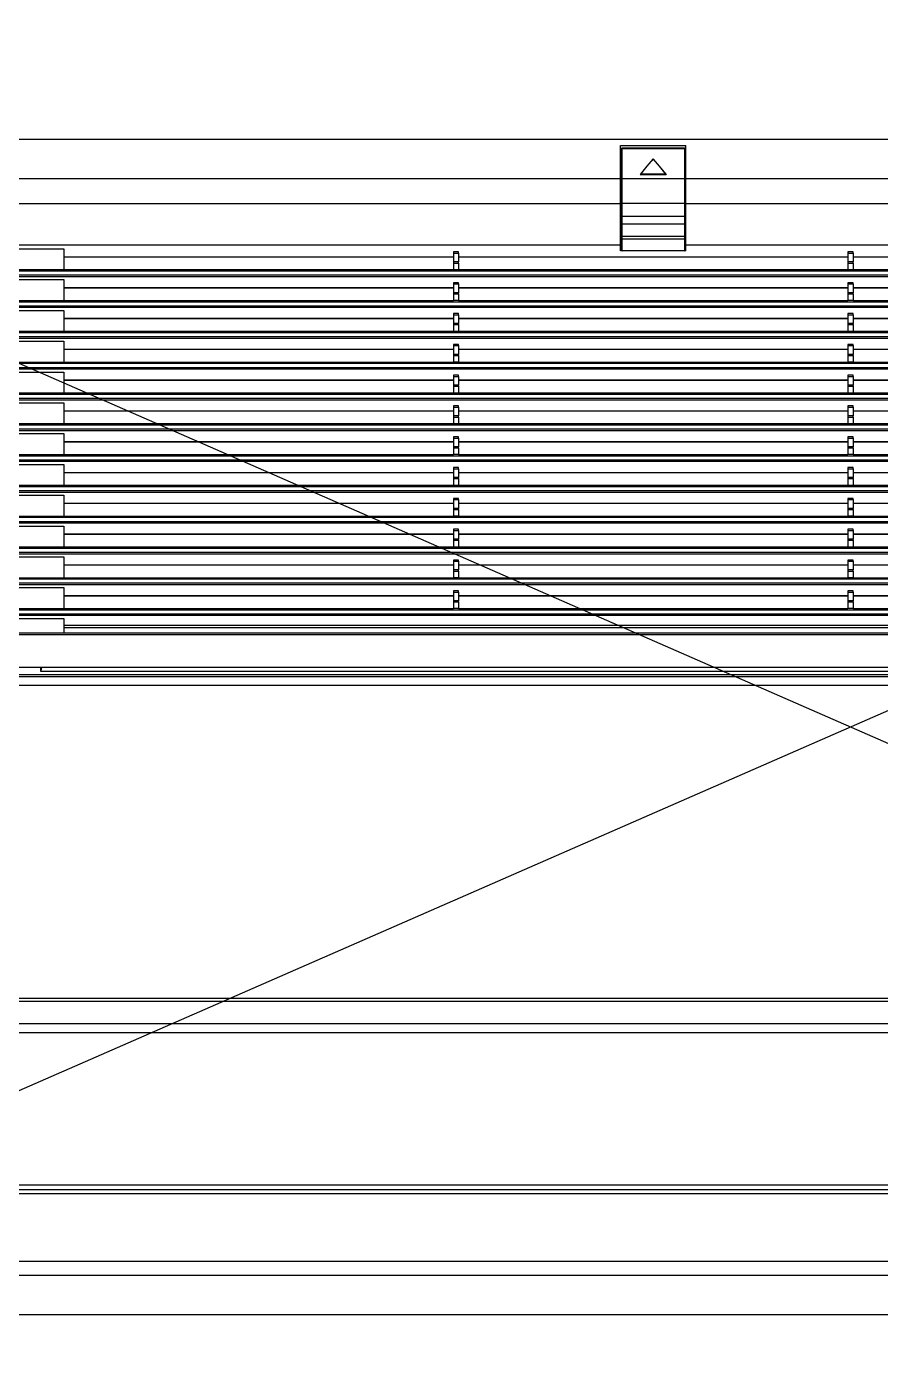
# Model space of a CAD drawing. Header units: millimetres. Extents: x 512 to 764439, y -71 to 559481.
# Drawn here: x 589606 to 589933, y 266701 to 267211 of the extents above; entities that cross this region are included whole.
import ezdxf

# ---------------------------------------------------------------- set-up
doc = ezdxf.new("R2010")
doc.units = ezdxf.units.MM
doc.header["$LTSCALE"] = 50
doc.layers.add('.', color=8, linetype='Continuous')
doc.layers.add('_0', color=7, linetype='Continuous')

# ---------------------------------------------------------------- blocks, each defined once
blk = doc.blocks.new('DFDSF')
at = {"layer": '.', "ltscale": 2, "transparency": 33554559}
h = blk.add_hatch(color=8, dxfattribs=at)
h.dxf.hatch_style = 1
h.paths.add_polyline_path([(338341.24, 81981.08), (336641.24, 81981.08), (336641.24, 81781.08), (337741.24, 81781.08), (337741.24, 80281.08), (336886.24, 80281.08), (336886.24, 80081.08), (337741.24, 80081.08), (337741.24, 75921.08), (337281.24, 75921.08), (337281.24, 75721.08), (337941.24, 75721.08), (337941.24, 76011.08), (338391.24, 76011.08), (338391.24, 76057.98), (338391.24, 76211.08), (337941.24, 76211.08), (337941.24, 80081.08), (338341.24, 80081.08)])
h.paths.add_polyline_path([(338141.24, 80881.08), (337941.24, 80881.08), (337941.24, 81781.08), (338141.24, 81781.08)], flags=16)
h.paths.add_polyline_path([(338141.24, 80681.08), (338141.24, 80281.08), (337941.24, 80281.08), (337941.24, 80681.08)], flags=16)
h.paths.add_polyline_path([(339996.24, 80203.58), (339796.24, 80203.58), (339796.24, 80081.08), (339796.24, 78761.08), (339996.24, 78761.08)])
h.paths.add_polyline_path([(331166.24, 70151.08), (330766.24, 70151.08), (330766.24, 69951.08), (331366.24, 69951.08), (331366.24, 74251.08), (331166.24, 74251.08), (331166.24, 74055.52)])
h.paths.add_polyline_path([(336200.68, 78532.82), (336200.68, 79213.86), (335786.98, 79213.86), (335786.98, 78532.82)], flags=9)
h.paths.add_polyline_path([(333543.07, 77829.64), (334224.11, 77829.64), (334224.11, 78243.33), (333543.07, 78243.33)], flags=9)
h.paths.add_polyline_path([(337703.67, 74502.9), (337703.67, 75183.95), (337289.97, 75183.95), (337289.97, 74502.9)], flags=9)
h.paths.add_polyline_path([(331162.07, 74502.9), (331162.07, 75183.95), (330748.37, 75183.95), (330748.37, 74502.9)], flags=9)
h.paths.add_polyline_path([(336260.64, 76774.42), (336260.64, 77267.02), (335846.94, 77267.02), (335846.94, 76774.42)], flags=9)
h.paths.add_polyline_path([(334913.91, 79384.12), (334913.91, 79876.73), (334500.22, 79876.73), (334500.22, 79384.12)], flags=9)
h.paths.add_polyline_path([(329011.78, 71740.43), (329489.29, 71740.43), (329489.29, 72021.61), (329011.78, 72021.61)], flags=9)
h.paths.add_polyline_path([(336400.93, 79956.38), (336699.32, 79956.38), (336699.32, 80077.5), (336400.93, 80077.5)], flags=9)
h.paths.add_polyline_path([(338695.29, 81081.34), (339421.12, 81081.34), (339421.12, 81298.26), (338695.29, 81298.26)], flags=9)
h.paths.add_polyline_path([(336820.73, 78057.06), (337362.84, 78057.06), (337362.84, 78178.19), (336820.73, 78178.19)], flags=25)
h.paths.add_polyline_path([(332573.54, 80085.67), (332573.54, 80472.68), (332452.41, 80472.68), (332452.41, 80085.67)], flags=9)
h.paths.add_polyline_path([(332681.96, 81037.46), (332681.96, 81616.61), (332452.33, 81616.61), (332452.33, 81037.46)], flags=9)
h.paths.add_polyline_path([(327279.73, 75623.69), (328005.56, 75623.69), (328005.56, 75840.6), (327279.73, 75840.6)], flags=9)
h.paths.add_polyline_path([(334863.28, 79512.14), (336051.66, 79512.14), (336051.66, 79766.86), (334863.28, 79766.86)], flags=9)
h.paths.add_polyline_path([(329176.76, 70568.83), (329756.26, 70568.83), (329756.26, 70804.72), (329176.76, 70804.72)], flags=9)
h.paths.add_polyline_path([(333507.75, 69233.91), (334696.14, 69233.91), (334696.14, 69488.63), (333507.75, 69488.63)], flags=9)
h.paths.add_polyline_path([(340816.64, 69233.91), (342005.02, 69233.91), (342005.02, 69488.63), (340816.64, 69488.63)], flags=9)
h.paths.add_polyline_path([(333634.52, 79165.14), (333999.09, 79165.14), (333999.09, 79348.48), (333634.52, 79348.48)], flags=9)
h.paths.add_polyline_path([(333962.6, 80090.54), (334586.11, 80090.54), (334586.11, 80239.63), (333962.6, 80239.63)], flags=9)
h.paths.add_polyline_path([(334060.9, 75436.51), (335408.1, 75436.51), (335408.1, 75619.86), (334060.9, 75619.86)], flags=9)
h.paths.add_polyline_path([(331366.51, 68772.88), (332548.05, 68772.88), (332548.05, 69008.76), (331366.51, 69008.76)], flags=9)
h.paths.add_polyline_path([(334774.33, 77718.74), (335343.74, 77718.74), (335343.74, 78003.77), (334774.33, 78003.77)], flags=9)
h.paths.add_polyline_path([(335953.65, 79875.26), (336320.9, 79875.26), (336320.9, 80024.35), (335953.65, 80024.35)], flags=9)
h.paths.add_polyline_path([(333460.9, 76854.3), (333764.71, 76854.3), (333764.71, 77007.09), (333460.9, 77007.09)], flags=9)
h.paths.add_polyline_path([(333091.08, 76542.58), (333394.88, 76542.58), (333394.88, 76695.37), (333091.08, 76695.37)], flags=9)
h.paths.add_polyline_path([(332969.79, 79053.3), (333100.67, 79053.3), (333100.67, 79206.08), (332969.79, 79206.08)], flags=9)
h.paths.add_polyline_path([(332884.39, 77770.44), (333188.19, 77770.44), (333188.19, 77923.23), (332884.39, 77923.23)], flags=9)
h.paths.add_polyline_path([(332836.58, 78524.45), (333230.82, 78524.45), (333230.82, 78677.24), (332836.58, 78677.24)], flags=9)
h.paths.add_polyline_path([(329027.39, 69208.3), (329838.73, 69208.3), (329838.73, 69493.32), (329027.39, 69493.32)], flags=9)
h.paths.add_polyline_path([(333408.3, 81268.83), (334219.64, 81268.83), (334219.64, 81553.85), (333408.3, 81553.85)], flags=9)
h.paths.add_polyline_path([(336706.94, 80756.21), (336706.94, 81151.43), (336537.68, 81151.43), (336537.68, 80756.21)], flags=9)
h.paths.add_polyline_path([(336759.64, 81121.64), (336759.64, 81407.74), (336590.39, 81407.74), (336590.39, 81121.64)], flags=9)
h.paths.add_polyline_path([(328331.96, 78371.21), (328331.96, 78766.43), (328162.71, 78766.43), (328162.71, 78371.21)], flags=9)
h.paths.add_polyline_path([(328384.82, 78736.5), (328384.82, 79022.89), (328214.68, 79022.89), (328214.68, 78736.5)], flags=9)
h.paths.add_polyline_path([(338932.42, 71242.57), (339326.66, 71242.57), (339326.66, 71395.36), (338932.42, 71395.36)], flags=9)
h.paths.add_polyline_path([(341434.51, 74226.22), (341828.75, 74226.22), (341828.75, 74379.01), (341434.51, 74379.01)], flags=9)
h.paths.add_polyline_path([(337702.21, 71296.68), (338108.79, 71296.68), (338108.79, 71577.86), (337702.21, 71577.86)], flags=9)
h.paths.add_polyline_path([(340786.34, 71296.68), (341192.92, 71296.68), (341192.92, 71577.86), (340786.34, 71577.86)], flags=9)
h.paths.add_polyline_path([(330938.03, 77966.17), (331344.61, 77966.17), (331344.61, 78247.36), (330938.03, 78247.36)], flags=9)
h.paths.add_polyline_path([(333628.17, 71737.23), (334197.58, 71737.23), (334197.58, 72022.25), (333628.17, 72022.25)], flags=9)
h.paths.add_polyline_path([(327958.18, 69261.85), (328352.42, 69261.85), (328352.42, 69414.63), (327958.18, 69414.63)], flags=9)
h.paths.add_polyline_path([(327409.82, 71898.32), (327804.05, 71898.32), (327804.05, 72051.1), (327409.82, 72051.1)], flags=9)
h.paths.add_polyline_path([(327434.77, 74896.22), (327829.01, 74896.22), (327829.01, 75049), (327434.77, 75049)], flags=9)
h.paths.add_polyline_path([(327440.53, 77323.95), (327756.61, 77323.95), (327756.61, 77476.74), (327440.53, 77476.74)], flags=9)
h.paths.add_polyline_path([(327478.89, 76542.58), (327782.69, 76542.58), (327782.69, 76695.37), (327478.89, 76695.37)], flags=9)
h.paths.add_polyline_path([(341178.28, 75772.24), (341178.28, 75148.47), (341329.64, 75148.47), (341329.64, 75772.24)], flags=9)
h.paths.add_polyline_path([(341233.66, 75866.21), (341233.66, 76261.43), (341064.41, 76261.43), (341064.41, 75866.21)], flags=9)
h.paths.add_polyline_path([(341286.52, 76231.5), (341286.52, 76517.89), (341116.37, 76517.89), (341116.37, 76231.5)], flags=9)
h.paths.add_polyline_path([(339403.94, 77086.21), (339403.94, 77481.43), (339234.68, 77481.43), (339234.68, 77086.21)], flags=9)
h.paths.add_polyline_path([(339456.2, 77438.21), (339456.2, 77723.41), (339289.62, 77723.41), (339289.62, 77438.21)], flags=9)
h.paths.add_polyline_path([(328179.97, 78337.21), (328179.97, 77751.1), (328331.33, 77751.1), (328331.33, 78337.21)], flags=9)
h.paths.add_polyline_path([(338414.53, 77089.53), (339135.19, 77089.53), (339135.19, 77242.31), (338414.53, 77242.31)], flags=9)
h.paths.add_polyline_path([(338683.45, 77496.64), (338987.26, 77496.64), (338987.26, 77649.42), (338683.45, 77649.42)], flags=9)
h.paths.add_polyline_path([(340029.29, 76679.8), (340333.1, 76679.8), (340333.1, 76832.58), (340029.29, 76832.58)], flags=9)
h.paths.add_polyline_path([(338380.89, 78083.21), (339011.11, 78083.21), (339011.11, 78235.99), (338380.89, 78235.99)], flags=9)
h.paths.add_polyline_path([(338414.53, 79235.97), (339135.19, 79235.97), (339135.19, 79388.76), (338414.53, 79388.76)], flags=9)
h.paths.add_polyline_path([(327245.71, 80105.15), (327559.18, 80105.15), (327559.18, 80280.35), (327245.71, 80280.35)], flags=9)
h.paths.add_polyline_path([(327265.67, 79299.05), (327538.29, 79299.05), (327538.29, 79477.29), (327265.67, 79477.29)], flags=9)
h.paths.add_polyline_path([(342110.35, 76479.43), (342423.82, 76479.43), (342423.82, 76654.63), (342110.35, 76654.63)], flags=9)
h = blk.add_hatch(color=8, dxfattribs=at)
h.dxf.hatch_style = 1
h.paths.add_polyline_path([(336646.24, 74251.08), (336446.24, 74251.08), (336446.24, 68796.08), (336446.24, 68796.08), (336446.24, 68673.58), (336446.24, 68673.58), (336446.24, 68551.08), (336646.24, 68551.08), (336646.24, 68673.58), (336646.24, 68796.08)])
h.paths.add_polyline_path([(333337.76, 69143.57), (333337.76, 69636.18), (332924.07, 69636.18), (332924.07, 69143.57)], flags=9)
h.paths.add_polyline_path([(329011.78, 71740.43), (329489.29, 71740.43), (329489.29, 72021.61), (329011.78, 72021.61)], flags=9)
h.paths.add_polyline_path([(336400.93, 79956.38), (336699.32, 79956.38), (336699.32, 80077.5), (336400.93, 80077.5)], flags=9)
h.paths.add_polyline_path([(338695.29, 81081.34), (339421.12, 81081.34), (339421.12, 81298.26), (338695.29, 81298.26)], flags=9)
h.paths.add_polyline_path([(336820.73, 78057.06), (337362.84, 78057.06), (337362.84, 78178.19), (336820.73, 78178.19)], flags=9)
h.paths.add_polyline_path([(332573.54, 80085.67), (332573.54, 80472.68), (332452.41, 80472.68), (332452.41, 80085.67)], flags=9)
h.paths.add_polyline_path([(332681.96, 81037.46), (332681.96, 81616.61), (332452.33, 81616.61), (332452.33, 81037.46)], flags=9)
h.paths.add_polyline_path([(327279.73, 75623.69), (328005.56, 75623.69), (328005.56, 75840.6), (327279.73, 75840.6)], flags=9)
h.paths.add_polyline_path([(334863.28, 79512.14), (336051.66, 79512.14), (336051.66, 79766.86), (334863.28, 79766.86)], flags=9)
h.paths.add_polyline_path([(329176.76, 70568.83), (329756.26, 70568.83), (329756.26, 70804.72), (329176.76, 70804.72)], flags=9)
h.paths.add_polyline_path([(333507.75, 69233.91), (334696.14, 69233.91), (334696.14, 69488.63), (333507.75, 69488.63)], flags=9)
h.paths.add_polyline_path([(340375.96, 69233.91), (341564.34, 69233.91), (341564.34, 69488.63), (340375.96, 69488.63)], flags=9)
h.paths.add_polyline_path([(333634.52, 79165.14), (333999.09, 79165.14), (333999.09, 79348.48), (333634.52, 79348.48)], flags=9)
h.paths.add_polyline_path([(333962.6, 80090.54), (334586.11, 80090.54), (334586.11, 80239.63), (333962.6, 80239.63)], flags=9)
h.paths.add_polyline_path([(334060.9, 75436.51), (335408.1, 75436.51), (335408.1, 75619.86), (334060.9, 75619.86)], flags=9)
h.paths.add_polyline_path([(331366.51, 68772.88), (332548.05, 68772.88), (332548.05, 69008.76), (331366.51, 69008.76)], flags=9)
h.paths.add_polyline_path([(334774.33, 77718.74), (335343.74, 77718.74), (335343.74, 78003.77), (334774.33, 78003.77)], flags=9)
h.paths.add_polyline_path([(335953.65, 79875.26), (336320.9, 79875.26), (336320.9, 80024.35), (335953.65, 80024.35)], flags=9)
h.paths.add_polyline_path([(333460.9, 76854.3), (333764.71, 76854.3), (333764.71, 77007.09), (333460.9, 77007.09)], flags=9)
h.paths.add_polyline_path([(333091.08, 76542.58), (333394.88, 76542.58), (333394.88, 76695.37), (333091.08, 76695.37)], flags=9)
h.paths.add_polyline_path([(332969.79, 79053.3), (333100.67, 79053.3), (333100.67, 79206.08), (332969.79, 79206.08)], flags=9)
h.paths.add_polyline_path([(332884.39, 77770.44), (333188.19, 77770.44), (333188.19, 77923.23), (332884.39, 77923.23)], flags=9)
h.paths.add_polyline_path([(332836.58, 78524.45), (333230.82, 78524.45), (333230.82, 78677.24), (332836.58, 78677.24)], flags=9)
h.paths.add_polyline_path([(329027.39, 69208.3), (329838.73, 69208.3), (329838.73, 69493.32), (329027.39, 69493.32)], flags=9)
h.paths.add_polyline_path([(333408.3, 81268.83), (334219.64, 81268.83), (334219.64, 81553.85), (333408.3, 81553.85)], flags=9)
h.paths.add_polyline_path([(336706.94, 80756.21), (336706.94, 81151.43), (336537.68, 81151.43), (336537.68, 80756.21)], flags=9)
h.paths.add_polyline_path([(336759.64, 81121.64), (336759.64, 81407.74), (336590.39, 81407.74), (336590.39, 81121.64)], flags=9)
h.paths.add_polyline_path([(328331.96, 78371.21), (328331.96, 78766.43), (328162.71, 78766.43), (328162.71, 78371.21)], flags=9)
h.paths.add_polyline_path([(328384.82, 78736.5), (328384.82, 79022.89), (328214.68, 79022.89), (328214.68, 78736.5)], flags=9)
h.paths.add_polyline_path([(338932.42, 71242.57), (339326.66, 71242.57), (339326.66, 71395.36), (338932.42, 71395.36)], flags=9)
h.paths.add_polyline_path([(341434.51, 74226.22), (341828.75, 74226.22), (341828.75, 74379.01), (341434.51, 74379.01)], flags=9)
h.paths.add_polyline_path([(337702.21, 71296.68), (338108.79, 71296.68), (338108.79, 71577.86), (337702.21, 71577.86)], flags=9)
h.paths.add_polyline_path([(340786.34, 71296.68), (341192.92, 71296.68), (341192.92, 71577.86), (340786.34, 71577.86)], flags=9)
h.paths.add_polyline_path([(330938.03, 77966.17), (331344.61, 77966.17), (331344.61, 78247.36), (330938.03, 78247.36)], flags=9)
h.paths.add_polyline_path([(333628.17, 71737.23), (334197.58, 71737.23), (334197.58, 72022.25), (333628.17, 72022.25)], flags=9)
h.paths.add_polyline_path([(327958.18, 69261.85), (328352.42, 69261.85), (328352.42, 69414.63), (327958.18, 69414.63)], flags=9)
h.paths.add_polyline_path([(327409.82, 71898.32), (327804.05, 71898.32), (327804.05, 72051.1), (327409.82, 72051.1)], flags=9)
h.paths.add_polyline_path([(327434.77, 74896.22), (327829.01, 74896.22), (327829.01, 75049), (327434.77, 75049)], flags=9)
h.paths.add_polyline_path([(327440.53, 77323.95), (327756.61, 77323.95), (327756.61, 77476.74), (327440.53, 77476.74)], flags=9)
h.paths.add_polyline_path([(327478.89, 76542.58), (327782.69, 76542.58), (327782.69, 76695.37), (327478.89, 76695.37)], flags=9)
h.paths.add_polyline_path([(341178.28, 75772.24), (341178.28, 75148.47), (341329.64, 75148.47), (341329.64, 75772.24)], flags=9)
h.paths.add_polyline_path([(341233.66, 75866.21), (341233.66, 76261.43), (341064.41, 76261.43), (341064.41, 75866.21)], flags=9)
h.paths.add_polyline_path([(341286.52, 76231.5), (341286.52, 76517.89), (341116.37, 76517.89), (341116.37, 76231.5)], flags=9)
h.paths.add_polyline_path([(339403.94, 77086.21), (339403.94, 77481.43), (339234.68, 77481.43), (339234.68, 77086.21)], flags=9)
h.paths.add_polyline_path([(339456.2, 77438.21), (339456.2, 77723.41), (339289.62, 77723.41), (339289.62, 77438.21)], flags=9)
h.paths.add_polyline_path([(328179.97, 78337.21), (328179.97, 77751.1), (328331.33, 77751.1), (328331.33, 78337.21)], flags=9)
h.paths.add_polyline_path([(338414.53, 77089.53), (339135.19, 77089.53), (339135.19, 77242.31), (338414.53, 77242.31)], flags=9)
h.paths.add_polyline_path([(338683.45, 77496.64), (338987.26, 77496.64), (338987.26, 77649.42), (338683.45, 77649.42)], flags=9)
h.paths.add_polyline_path([(340029.29, 76679.8), (340333.1, 76679.8), (340333.1, 76832.58), (340029.29, 76832.58)], flags=9)
h.paths.add_polyline_path([(338380.89, 78083.21), (339011.11, 78083.21), (339011.11, 78235.99), (338380.89, 78235.99)], flags=9)
h.paths.add_polyline_path([(338414.53, 79235.97), (339135.19, 79235.97), (339135.19, 79388.76), (338414.53, 79388.76)], flags=9)
h.paths.add_polyline_path([(327245.71, 80105.15), (327559.18, 80105.15), (327559.18, 80280.35), (327245.71, 80280.35)], flags=9)
h.paths.add_polyline_path([(327265.67, 79299.05), (327538.29, 79299.05), (327538.29, 79477.29), (327265.67, 79477.29)], flags=9)
h.paths.add_polyline_path([(342110.35, 76479.43), (342423.82, 76479.43), (342423.82, 76654.63), (342110.35, 76654.63)], flags=9)
blk = doc.blocks.new('FSFSGF')
at = {"color": 1}
for p, q in [((325204.31, 82180.36), (325624.31, 83140.36)), ((325204.31, 83140.36), (325624.31, 82180.36))]:
    blk.add_line(p, q, dxfattribs=at)
at = {"color": 8}
for p, q in [((325189.31, 82270.86), (325189.31, 83049.86)), ((325391.4, 82270.86), (325391.4, 83049.86)), ((325394.4, 83049.36), (325394.4, 82271.36)), ((325394.99, 82271.36), (325394.99, 83049.36)), ((325398.4, 83049.36), (325398.4, 82271.36)), ((325518.28, 83049.36), (325518.28, 82271.36)), ((325519.32, 82271.36), (325519.32, 83049.36)), ((325527.82, 82273.36), (325527.82, 83047.36)), ((325531.26, 82273.36), (325531.26, 83047.36)), ((325589.63, 83047.36), (325589.63, 82273.36)), ((325591.32, 82273.36), (325591.32, 83047.36)), ((325592.82, 82269.86), (325592.82, 83050.86)), ((325618.89, 83050.86), (325618.89, 82269.86)), ((325639.32, 83050.86), (325639.32, 82269.86)), ((325239.73, 82276.36), (325239.73, 83044.86)), ((325241.41, 83044.86), (325241.41, 82276.36)), ((325241.87, 82276.36), (325241.87, 83044.86)), ((325251.52, 82276.36), (325251.52, 83044.86)), ((325253.2, 83044.86), (325253.2, 82276.36)), ((325253.66, 82276.36), (325253.66, 83044.86)), ((325263.31, 82276.36), (325263.31, 83044.86)), ((325264.99, 83044.86), (325264.99, 82276.36)), ((325265.45, 82276.36), (325265.45, 83044.86)), ((325275.1, 82276.36), (325275.1, 83044.86)), ((325276.78, 83044.86), (325276.78, 82276.36)), ((325277.24, 82276.36), (325277.24, 83044.86)), ((325286.89, 82276.36), (325286.89, 83044.86)), ((325288.57, 83044.86), (325288.57, 82276.36)), ((325289.03, 82276.36), (325289.03, 83044.86)), ((325298.68, 82276.36), (325298.68, 83044.86)), ((325300.36, 83044.86), (325300.36, 82276.36)), ((325300.82, 82276.36), (325300.82, 83044.86)), ((325310.47, 82276.36), (325310.47, 83044.86)), ((325312.15, 83044.86), (325312.15, 82276.36)), ((325312.61, 82276.36), (325312.61, 83044.86)), ((325322.26, 82276.36), (325322.26, 83044.86)), ((325323.94, 83044.86), (325323.94, 82276.36)), ((325324.4, 82276.36), (325324.4, 83044.86)), ((325334.05, 82276.36), (325334.05, 83044.86)), ((325335.73, 83044.86), (325335.73, 82276.36)), ((325336.19, 82276.36), (325336.19, 83044.86)), ((325345.84, 82276.36), (325345.84, 83044.86)), ((325347.52, 83044.86), (325347.52, 82276.36)), ((325347.98, 82276.36), (325347.98, 83044.86)), ((325357.64, 82276.36), (325357.64, 83044.86)), ((325359.31, 83044.86), (325359.31, 82276.36)), ((325359.77, 82276.36), (325359.77, 83044.86)), ((325369.43, 82276.36), (325369.43, 83044.86)), ((325371.1, 83044.86), (325371.1, 82276.36)), ((325371.56, 82276.36), (325371.56, 83044.86)), ((325378.42, 83044.86), (325378.42, 82276.36)), ((325378.9, 82276.36), (325378.9, 83044.86)), ((325392.9, 82350.36), (325392.9, 83025.86)), ((325375.45, 82963.36), (325375.45, 82359.26)), ((325376.27, 82359.26), (325376.27, 82963.36)), ((325234.44, 82810.36), (325234.44, 82661.36)), ((325234.5, 82810.36), (325234.5, 82661.36)), ((325239.25, 82661.36), (325239.25, 82810.36)), ((325246.23, 82810.36), (325246.23, 82661.36)), ((325246.29, 82810.36), (325246.29, 82661.36)), ((325251.04, 82661.36), (325251.04, 82810.36)), ((325258.02, 82810.36), (325258.02, 82661.36)), ((325258.08, 82810.36), (325258.08, 82661.36)), ((325262.83, 82661.36), (325262.83, 82810.36)), ((325269.81, 82810.36), (325269.81, 82661.36)), ((325269.87, 82810.36), (325269.87, 82661.36)), ((325274.62, 82661.36), (325274.62, 82810.36)), ((325281.6, 82810.36), (325281.6, 82661.36)), ((325281.66, 82810.36), (325281.66, 82661.36)), ((325286.41, 82661.36), (325286.41, 82810.36)), ((325293.39, 82810.36), (325293.39, 82661.36)), ((325293.45, 82810.36), (325293.45, 82661.36)), ((325298.2, 82661.36), (325298.2, 82810.36)), ((325305.18, 82810.36), (325305.18, 82661.36)), ((325305.24, 82810.36), (325305.24, 82661.36)), ((325309.99, 82661.36), (325309.99, 82810.36)), ((325316.97, 82810.36), (325316.97, 82661.36)), ((325317.03, 82810.36), (325317.03, 82661.36)), ((325321.78, 82661.36), (325321.78, 82810.36)), ((325328.76, 82810.36), (325328.76, 82661.36)), ((325328.82, 82810.36), (325328.82, 82661.36)), ((325333.57, 82661.36), (325333.57, 82810.36)), ((325340.55, 82810.36), (325340.55, 82661.36)), ((325340.61, 82810.36), (325340.61, 82661.36)), ((325345.36, 82661.36), (325345.36, 82810.36)), ((325352.34, 82810.36), (325352.34, 82661.36)), ((325352.4, 82810.36), (325352.4, 82661.36)), ((325357.16, 82661.36), (325357.16, 82810.36)), ((325364.13, 82810.36), (325364.13, 82661.36)), ((325364.19, 82810.36), (325364.19, 82661.36)), ((325368.95, 82661.36), (325368.95, 82810.36)), ((325213.95, 82597.36), (325213.95, 82723.36)), ((325229.93, 82723.36), (325229.93, 82597.36)), ((325232.5, 82661.36), (325232.5, 82659.36)), ((325232.69, 82661.36), (325232.5, 82661.36)), ((325232.96, 82661.36), (325232.69, 82661.36)), ((325232.96, 82659.36), (325232.96, 82661.36)), ((325232.96, 82661.36), (325236.31, 82661.36)), ((325236.31, 82661.36), (325236.31, 82659.36)), ((325236.55, 82661.36), (325236.31, 82661.36)), ((325236.72, 82661.36), (325236.55, 82661.36)), ((325236.72, 82659.36), (325236.72, 82661.36)), ((325236.72, 82661.36), (325239.31, 82661.36)), ((325239.31, 82661.36), (325239.31, 82659.36)), ((325244.29, 82661.36), (325244.29, 82659.36)), ((325244.48, 82661.36), (325244.29, 82661.36)), ((325244.75, 82661.36), (325244.48, 82661.36)), ((325244.75, 82659.36), (325244.75, 82661.36)), ((325244.75, 82661.36), (325248.1, 82661.36)), ((325248.1, 82661.36), (325248.1, 82659.36)), ((325248.34, 82661.36), (325248.1, 82661.36)), ((325248.52, 82661.36), (325248.34, 82661.36)), ((325248.52, 82659.36), (325248.52, 82661.36)), ((325248.52, 82661.36), (325251.1, 82661.36)), ((325251.1, 82661.36), (325251.1, 82659.36)), ((325256.08, 82661.36), (325256.08, 82659.36)), ((325256.27, 82661.36), (325256.08, 82661.36)), ((325256.54, 82661.36), (325256.27, 82661.36)), ((325256.54, 82659.36), (325256.54, 82661.36)), ((325256.54, 82661.36), (325259.89, 82661.36)), ((325259.89, 82661.36), (325259.89, 82659.36)), ((325260.13, 82661.36), (325259.89, 82661.36)), ((325260.31, 82661.36), (325260.13, 82661.36)), ((325260.31, 82661.36), (325262.89, 82661.36)), ((325260.31, 82659.36), (325260.31, 82661.36)), ((325262.89, 82661.36), (325262.89, 82659.36)), ((325267.87, 82661.36), (325267.87, 82659.36)), ((325268.07, 82661.36), (325267.87, 82661.36)), ((325268.33, 82661.36), (325268.07, 82661.36)), ((325268.33, 82659.36), (325268.33, 82661.36)), ((325268.33, 82661.36), (325271.68, 82661.36)), ((325271.68, 82661.36), (325271.68, 82659.36)), ((325271.92, 82661.36), (325271.68, 82661.36)), ((325272.1, 82661.36), (325271.92, 82661.36)), ((325272.1, 82661.36), (325274.68, 82661.36)), ((325272.1, 82659.36), (325272.1, 82661.36)), ((325274.68, 82661.36), (325274.68, 82659.36)), ((325279.66, 82661.36), (325279.66, 82659.36)), ((325279.86, 82661.36), (325279.66, 82661.36)), ((325280.12, 82661.36), (325279.86, 82661.36)), ((325280.12, 82659.36), (325280.12, 82661.36)), ((325280.12, 82661.36), (325283.47, 82661.36)), ((325283.47, 82661.36), (325283.47, 82659.36)), ((325283.71, 82661.36), (325283.47, 82661.36)), ((325283.89, 82661.36), (325283.71, 82661.36)), ((325283.89, 82661.36), (325286.48, 82661.36)), ((325283.89, 82659.36), (325283.89, 82661.36)), ((325286.48, 82661.36), (325286.48, 82659.36)), ((325291.45, 82661.36), (325291.45, 82659.36)), ((325291.65, 82661.36), (325291.45, 82661.36)), ((325291.91, 82661.36), (325291.65, 82661.36)), ((325291.91, 82659.36), (325291.91, 82661.36)), ((325291.91, 82661.36), (325295.26, 82661.36)), ((325295.26, 82661.36), (325295.26, 82659.36)), ((325295.5, 82661.36), (325295.26, 82661.36)), ((325295.68, 82661.36), (325295.5, 82661.36)), ((325295.68, 82661.36), (325298.27, 82661.36)), ((325295.68, 82659.36), (325295.68, 82661.36)), ((325298.27, 82661.36), (325298.27, 82659.36)), ((325303.24, 82661.36), (325303.24, 82659.36)), ((325303.44, 82661.36), (325303.24, 82661.36)), ((325303.7, 82661.36), (325303.44, 82661.36)), ((325303.7, 82659.36), (325303.7, 82661.36)), ((325303.7, 82661.36), (325307.05, 82661.36)), ((325307.05, 82661.36), (325307.05, 82659.36)), ((325307.29, 82661.36), (325307.05, 82661.36)), ((325307.47, 82661.36), (325307.29, 82661.36)), ((325307.47, 82661.36), (325310.06, 82661.36)), ((325307.47, 82659.36), (325307.47, 82661.36)), ((325310.06, 82661.36), (325310.06, 82659.36)), ((325315.04, 82661.36), (325315.04, 82659.36)), ((325315.23, 82661.36), (325315.04, 82661.36)), ((325315.49, 82661.36), (325315.23, 82661.36)), ((325315.49, 82659.36), (325315.49, 82661.36)), ((325315.49, 82661.36), (325318.84, 82661.36)), ((325318.84, 82661.36), (325318.84, 82659.36)), ((325319.08, 82661.36), (325318.84, 82661.36)), ((325319.26, 82661.36), (325319.08, 82661.36)), ((325319.26, 82661.36), (325321.85, 82661.36)), ((325319.26, 82659.36), (325319.26, 82661.36)), ((325321.85, 82661.36), (325321.85, 82659.36)), ((325326.83, 82661.36), (325326.83, 82659.36)), ((325327.02, 82661.36), (325326.83, 82661.36)), ((325327.28, 82661.36), (325327.02, 82661.36)), ((325327.28, 82659.36), (325327.28, 82661.36)), ((325327.28, 82661.36), (325330.63, 82661.36)), ((325330.63, 82661.36), (325330.63, 82659.36)), ((325330.87, 82661.36), (325330.63, 82661.36)), ((325331.05, 82661.36), (325330.87, 82661.36)), ((325331.05, 82659.36), (325331.05, 82661.36)), ((325331.05, 82661.36), (325333.64, 82661.36)), ((325333.64, 82661.36), (325333.64, 82659.36)), ((325338.62, 82661.36), (325338.62, 82659.36)), ((325338.81, 82661.36), (325338.62, 82661.36)), ((325339.07, 82661.36), (325338.81, 82661.36)), ((325339.07, 82659.36), (325339.07, 82661.36)), ((325339.07, 82661.36), (325342.42, 82661.36)), ((325342.42, 82661.36), (325342.42, 82659.36)), ((325342.66, 82661.36), (325342.42, 82661.36)), ((325342.84, 82661.36), (325342.66, 82661.36)), ((325342.84, 82659.36), (325342.84, 82661.36)), ((325342.84, 82661.36), (325345.43, 82661.36)), ((325345.43, 82661.36), (325345.43, 82659.36)), ((325350.41, 82661.36), (325350.41, 82659.36)), ((325350.6, 82661.36), (325350.41, 82661.36)), ((325350.86, 82661.36), (325350.6, 82661.36)), ((325350.86, 82659.36), (325350.86, 82661.36)), ((325350.86, 82661.36), (325354.21, 82661.36)), ((325354.21, 82661.36), (325354.21, 82659.36)), ((325354.46, 82661.36), (325354.21, 82661.36)), ((325354.63, 82661.36), (325354.46, 82661.36)), ((325354.63, 82661.36), (325357.22, 82661.36)), ((325354.63, 82659.36), (325354.63, 82661.36)), ((325357.22, 82661.36), (325357.22, 82659.36)), ((325362.2, 82661.36), (325362.2, 82659.36)), ((325362.39, 82661.36), (325362.2, 82661.36)), ((325362.65, 82661.36), (325362.39, 82661.36)), ((325362.65, 82659.36), (325362.65, 82661.36)), ((325362.65, 82661.36), (325366, 82661.36)), ((325366, 82661.36), (325366, 82659.36)), ((325366.25, 82661.36), (325366, 82661.36)), ((325366.42, 82661.36), (325366.25, 82661.36)), ((325366.42, 82659.36), (325366.42, 82661.36)), ((325366.42, 82661.36), (325369.01, 82661.36)), ((325369.01, 82661.36), (325369.01, 82659.36)), ((325232.5, 82659.36), (325232.69, 82659.36)), ((325232.69, 82659.36), (325232.96, 82659.36)), ((325232.96, 82659.36), (325236.31, 82659.36)), ((325234.44, 82659.36), (325234.44, 82510.36)), ((325234.5, 82659.36), (325234.5, 82510.36)), ((325236.31, 82659.36), (325236.55, 82659.36)), ((325236.55, 82659.36), (325236.72, 82659.36)), ((325236.72, 82659.36), (325239.31, 82659.36)), ((325239.25, 82510.36), (325239.25, 82659.36)), ((325244.29, 82659.36), (325244.48, 82659.36)), ((325244.48, 82659.36), (325244.75, 82659.36)), ((325244.75, 82659.36), (325248.1, 82659.36)), ((325246.23, 82659.36), (325246.23, 82510.36)), ((325246.29, 82659.36), (325246.29, 82510.36)), ((325248.1, 82659.36), (325248.34, 82659.36)), ((325248.34, 82659.36), (325248.52, 82659.36)), ((325248.52, 82659.36), (325251.1, 82659.36)), ((325251.04, 82510.36), (325251.04, 82659.36)), ((325256.08, 82659.36), (325256.27, 82659.36)), ((325256.27, 82659.36), (325256.54, 82659.36)), ((325256.54, 82659.36), (325259.89, 82659.36)), ((325258.02, 82659.36), (325258.02, 82510.36)), ((325258.08, 82659.36), (325258.08, 82510.36)), ((325259.89, 82659.36), (325260.13, 82659.36)), ((325260.13, 82659.36), (325260.31, 82659.36)), ((325260.31, 82659.36), (325262.89, 82659.36)), ((325262.83, 82510.36), (325262.83, 82659.36)), ((325267.87, 82659.36), (325268.07, 82659.36)), ((325268.07, 82659.36), (325268.33, 82659.36)), ((325268.33, 82659.36), (325271.68, 82659.36)), ((325269.81, 82659.36), (325269.81, 82510.36)), ((325269.87, 82659.36), (325269.87, 82510.36)), ((325271.68, 82659.36), (325271.92, 82659.36)), ((325271.92, 82659.36), (325272.1, 82659.36)), ((325272.1, 82659.36), (325274.68, 82659.36)), ((325274.62, 82510.36), (325274.62, 82659.36)), ((325279.66, 82659.36), (325279.86, 82659.36)), ((325279.86, 82659.36), (325280.12, 82659.36)), ((325280.12, 82659.36), (325283.47, 82659.36)), ((325281.6, 82659.36), (325281.6, 82510.36)), ((325281.66, 82659.36), (325281.66, 82510.36)), ((325283.47, 82659.36), (325283.71, 82659.36)), ((325283.71, 82659.36), (325283.89, 82659.36)), ((325283.89, 82659.36), (325286.48, 82659.36)), ((325286.41, 82510.36), (325286.41, 82659.36)), ((325291.45, 82659.36), (325291.65, 82659.36)), ((325291.65, 82659.36), (325291.91, 82659.36)), ((325291.91, 82659.36), (325295.26, 82659.36)), ((325293.39, 82659.36), (325293.39, 82510.36)), ((325293.45, 82659.36), (325293.45, 82510.36)), ((325295.26, 82659.36), (325295.5, 82659.36)), ((325295.5, 82659.36), (325295.68, 82659.36)), ((325295.68, 82659.36), (325298.27, 82659.36)), ((325298.2, 82510.36), (325298.2, 82659.36)), ((325303.24, 82659.36), (325303.44, 82659.36)), ((325303.44, 82659.36), (325303.7, 82659.36)), ((325303.7, 82659.36), (325307.05, 82659.36)), ((325305.18, 82659.36), (325305.18, 82510.36)), ((325305.24, 82659.36), (325305.24, 82510.36)), ((325307.05, 82659.36), (325307.29, 82659.36)), ((325307.29, 82659.36), (325307.47, 82659.36)), ((325307.47, 82659.36), (325310.06, 82659.36)), ((325309.99, 82510.36), (325309.99, 82659.36)), ((325315.04, 82659.36), (325315.23, 82659.36)), ((325315.23, 82659.36), (325315.49, 82659.36)), ((325315.49, 82659.36), (325318.84, 82659.36)), ((325316.97, 82659.36), (325316.97, 82510.36)), ((325317.03, 82659.36), (325317.03, 82510.36)), ((325318.84, 82659.36), (325319.08, 82659.36)), ((325319.08, 82659.36), (325319.26, 82659.36)), ((325319.26, 82659.36), (325321.85, 82659.36)), ((325321.78, 82510.36), (325321.78, 82659.36)), ((325326.83, 82659.36), (325327.02, 82659.36)), ((325327.02, 82659.36), (325327.28, 82659.36)), ((325327.28, 82659.36), (325330.63, 82659.36)), ((325328.76, 82659.36), (325328.76, 82510.36)), ((325328.82, 82659.36), (325328.82, 82510.36)), ((325330.63, 82659.36), (325330.87, 82659.36)), ((325330.87, 82659.36), (325331.05, 82659.36)), ((325331.05, 82659.36), (325333.64, 82659.36)), ((325333.57, 82510.36), (325333.57, 82659.36)), ((325338.62, 82659.36), (325338.81, 82659.36)), ((325338.81, 82659.36), (325339.07, 82659.36)), ((325339.07, 82659.36), (325342.42, 82659.36)), ((325340.55, 82659.36), (325340.55, 82510.36)), ((325340.61, 82659.36), (325340.61, 82510.36)), ((325342.42, 82659.36), (325342.66, 82659.36)), ((325342.66, 82659.36), (325342.84, 82659.36)), ((325342.84, 82659.36), (325345.43, 82659.36)), ((325345.36, 82510.36), (325345.36, 82659.36)), ((325350.41, 82659.36), (325350.6, 82659.36)), ((325350.6, 82659.36), (325350.86, 82659.36)), ((325350.86, 82659.36), (325354.21, 82659.36)), ((325352.34, 82659.36), (325352.34, 82510.36)), ((325352.4, 82659.36), (325352.4, 82510.36)), ((325354.21, 82659.36), (325354.46, 82659.36)), ((325354.46, 82659.36), (325354.63, 82659.36)), ((325354.63, 82659.36), (325357.22, 82659.36)), ((325357.16, 82510.36), (325357.16, 82659.36)), ((325362.2, 82659.36), (325362.39, 82659.36)), ((325362.39, 82659.36), (325362.65, 82659.36)), ((325362.65, 82659.36), (325366, 82659.36)), ((325364.13, 82659.36), (325364.13, 82510.36)), ((325364.19, 82659.36), (325364.19, 82510.36)), ((325366, 82659.36), (325366.25, 82659.36)), ((325366.25, 82659.36), (325366.42, 82659.36)), ((325366.42, 82659.36), (325369.01, 82659.36)), ((325368.95, 82510.36), (325368.95, 82659.36)), ((325191.73, 82572.36), (325191.73, 82597.36)), ((325194.63, 82597.36), (325191.73, 82597.36)), ((325192.73, 82596.76), (325192.73, 82572.96)), ((325192.73, 82596.76), (325192.76, 82596.76)), ((325192.76, 82596.76), (325192.86, 82596.76)), ((325192.86, 82596.76), (325192.97, 82597.12)), ((325192.86, 82572.96), (325192.86, 82596.76)), ((325192.86, 82596.76), (325195.72, 82596.76)), ((325192.97, 82597.12), (325193.23, 82597.26)), ((325196.04, 82597.26), (325193.23, 82597.26)), ((325197.95, 82597.36), (325194.63, 82597.36)), ((325195.72, 82596.76), (325198.92, 82596.76)), ((325199.19, 82597.26), (325196.04, 82597.26)), ((325201.62, 82597.36), (325197.95, 82597.36)), ((325198.92, 82596.76), (325202.4, 82596.76)), ((325202.62, 82597.26), (325199.19, 82597.26)), ((325205.56, 82597.36), (325201.62, 82597.36)), ((325202.4, 82596.76), (325206.11, 82596.76)), ((325206.26, 82597.26), (325202.62, 82597.26)), ((325205.18, 82597.26), (325205.28, 82597.36)), ((325209.7, 82597.36), (325205.56, 82597.36)), ((325206.11, 82596.76), (325209.98, 82596.76)), ((325210.07, 82597.26), (325206.26, 82597.26)), ((325207.58, 82597.36), (325207.58, 82597.26)), ((325213.95, 82597.36), (325209.7, 82597.36)), ((325209.98, 82596.76), (325213.95, 82596.76)), ((325213.97, 82597.26), (325210.07, 82597.26)), ((325212.58, 82597.26), (325212.58, 82597.36)), ((325229.93, 82597.36), (325213.95, 82597.36)), ((325213.95, 82597.12), (325213.97, 82597.26)), ((325213.95, 82596.76), (325213.95, 82597.12)), ((325213.95, 82596.76), (325213.95, 82572.96)), ((325213.95, 82596.76), (325216.02, 82596.76)), ((325215.69, 82597.26), (325213.97, 82597.26)), ((325214.58, 82597.36), (325214.58, 82597.26)), ((325217.24, 82597.26), (325215.69, 82597.26)), ((325216.02, 82596.76), (325217.75, 82596.76)), ((325218.49, 82597.26), (325217.24, 82597.26)), ((325217.75, 82596.76), (325218.86, 82596.76)), ((325219.33, 82597.26), (325218.49, 82597.26)), ((325218.86, 82596.76), (325218.99, 82597.12)), ((325218.86, 82596.76), (325218.86, 82572.96)), ((325218.86, 82596.76), (325219.95, 82596.76)), ((325218.99, 82597.12), (325219.33, 82597.26)), ((325220.24, 82597.26), (325219.33, 82597.26)), ((325219.95, 82596.76), (325221.68, 82596.76)), ((325221.68, 82597.26), (325220.24, 82597.26)), ((325226.59, 82597.26), (325221.68, 82597.26)), ((325221.68, 82597.26), (325221.68, 82597.12)), ((325221.68, 82597.12), (325221.68, 82596.76)), ((325221.68, 82596.76), (325226.59, 82596.76)), ((325221.68, 82572.96), (325221.68, 82596.76)), ((325226.85, 82597.26), (325226.59, 82597.26)), ((325226.59, 82597.26), (325226.59, 82597.12)), ((325226.59, 82597.12), (325226.59, 82596.76)), ((325226.59, 82596.76), (325226.59, 82572.96)), ((325226.59, 82596.76), (325227.1, 82596.76)), ((325227.03, 82597.26), (325226.85, 82597.26)), ((325231.51, 82597.26), (325227.03, 82597.26)), ((325227.03, 82597.26), (325227.34, 82597.12)), ((325227.1, 82596.76), (325227.47, 82596.76)), ((325227.34, 82597.12), (325227.47, 82596.76)), ((325227.47, 82572.96), (325227.47, 82596.76)), ((325227.47, 82596.76), (325232.08, 82596.76)), ((325232.08, 82597.36), (325229.93, 82597.36)), ((325231.91, 82597.12), (325231.51, 82597.26)), ((325232.08, 82596.76), (325231.91, 82597.12)), ((325232.08, 82597.36), (325232.08, 82572.36)), ((325232.08, 82596.76), (325232.08, 82572.96)), ((325199.7, 82587.18), (325202.68, 82589.65)), ((325202.8, 82589.84), (325199.71, 82587.27)), ((325202.68, 82589.65), (325202.69, 82589.66)), ((325202.68, 82589.65), (325202.68, 82580.08)), ((325202.68, 82589.65), (325202.68, 82589.65)), ((325202.68, 82589.65), (325202.68, 82589.65)), ((325202.69, 82589.67), (325202.72, 82589.72)), ((325202.69, 82589.66), (325202.69, 82589.67)), ((325202.72, 82589.72), (325202.75, 82589.77)), ((325202.75, 82589.77), (325202.76, 82589.8)), ((325202.76, 82589.8), (325202.78, 82589.82)), ((325202.78, 82589.82), (325202.79, 82589.83)), ((325202.79, 82589.83), (325202.8, 82589.84)), ((325202.82, 82589.86), (325202.8, 82589.84)), ((325202.82, 82579.86), (325202.82, 82589.86)), ((325199.71, 82587.27), (325196.82, 82584.86)), ((325196.82, 82584.86), (325199.71, 82582.46)), ((325196.82, 82584.86), (325196.82, 82584.86)), ((325196.82, 82584.86), (325196.83, 82584.86)), ((325196.83, 82584.86), (325196.84, 82584.86)), ((325196.84, 82584.86), (325196.86, 82584.86)), ((325196.86, 82584.86), (325196.89, 82584.86)), ((325196.89, 82584.86), (325196.92, 82584.86)), ((325196.92, 82584.86), (325199.7, 82587.18)), ((325199.7, 82582.55), (325196.92, 82584.86)), ((325196.92, 82584.86), (325196.92, 82584.86)), ((325196.92, 82584.86), (325196.92, 82584.86)), ((325202.68, 82580.08), (325199.7, 82582.55)), ((325199.71, 82582.46), (325202.8, 82579.88)), ((325202.68, 82580.07), (325202.68, 82580.08)), ((325202.69, 82580.07), (325202.68, 82580.07)), ((325202.68, 82580.07), (325202.68, 82580.07)), ((325202.69, 82580.06), (325202.69, 82580.07)), ((325202.72, 82580), (325202.69, 82580.06)), ((325202.75, 82579.95), (325202.72, 82580)), ((325202.76, 82579.93), (325202.75, 82579.95)), ((325202.78, 82579.9), (325202.76, 82579.93)), ((325202.79, 82579.89), (325202.78, 82579.9)), ((325202.8, 82579.88), (325202.79, 82579.89)), ((325202.8, 82579.88), (325202.82, 82579.86)), ((325194.63, 82572.36), (325191.73, 82572.36)), ((325192.76, 82572.96), (325192.73, 82572.96)), ((325192.86, 82572.96), (325192.76, 82572.96)), ((325195.72, 82572.96), (325192.86, 82572.96)), ((325192.97, 82572.61), (325192.86, 82572.96)), ((325193.23, 82572.46), (325192.97, 82572.61)), ((325193.23, 82572.46), (325196.04, 82572.46)), ((325197.95, 82572.36), (325194.63, 82572.36)), ((325198.92, 82572.96), (325195.72, 82572.96)), ((325196.04, 82572.46), (325199.19, 82572.46)), ((325201.62, 82572.36), (325197.95, 82572.36)), ((325202.4, 82572.96), (325198.92, 82572.96)), ((325199.19, 82572.46), (325202.62, 82572.46)), ((325205.56, 82572.36), (325201.62, 82572.36)), ((325206.11, 82572.96), (325202.4, 82572.96)), ((325202.62, 82572.46), (325206.26, 82572.46)), ((325205.18, 82572.46), (325205.28, 82572.36)), ((325209.7, 82572.36), (325205.56, 82572.36)), ((325209.98, 82572.96), (325206.11, 82572.96)), ((325206.26, 82572.46), (325210.07, 82572.46)), ((325207.58, 82572.36), (325207.58, 82572.46)), ((325213.95, 82572.36), (325209.7, 82572.36)), ((325213.95, 82572.96), (325209.98, 82572.96)), ((325210.07, 82572.46), (325213.97, 82572.46)), ((325212.58, 82572.46), (325212.58, 82572.36)), ((325213.95, 82572.61), (325213.95, 82572.96)), ((325216.02, 82572.96), (325213.95, 82572.96)), ((325213.97, 82572.46), (325213.95, 82572.61)), ((325213.95, 82316.86), (325213.95, 82572.36)), ((325229.93, 82572.36), (325213.95, 82572.36)), ((325213.97, 82572.46), (325215.69, 82572.46)), ((325214.58, 82572.36), (325214.58, 82572.46)), ((325215.69, 82572.46), (325217.24, 82572.46)), ((325217.75, 82572.96), (325216.02, 82572.96)), ((325217.24, 82572.46), (325218.49, 82572.46)), ((325218.86, 82572.96), (325217.75, 82572.96)), ((325218.49, 82572.46), (325219.33, 82572.46)), ((325219.95, 82572.96), (325218.86, 82572.96)), ((325218.99, 82572.61), (325218.86, 82572.96)), ((325219.33, 82572.46), (325218.99, 82572.61)), ((325219.33, 82572.46), (325220.24, 82572.46)), ((325221.68, 82572.96), (325219.95, 82572.96)), ((325220.24, 82572.46), (325221.68, 82572.46)), ((325226.59, 82572.96), (325221.68, 82572.96)), ((325221.68, 82572.96), (325221.68, 82572.61)), ((325221.68, 82572.61), (325221.68, 82572.46)), ((325221.68, 82572.46), (325226.59, 82572.46)), ((325227.1, 82572.96), (325226.59, 82572.96)), ((325226.59, 82572.96), (325226.59, 82572.61)), ((325226.59, 82572.61), (325226.59, 82572.46)), ((325226.59, 82572.46), (325226.85, 82572.46)), ((325226.85, 82572.46), (325227.03, 82572.46)), ((325227.34, 82572.61), (325227.03, 82572.46)), ((325227.03, 82572.46), (325231.51, 82572.46)), ((325227.47, 82572.96), (325227.1, 82572.96)), ((325227.47, 82572.96), (325227.34, 82572.61)), ((325232.08, 82572.96), (325227.47, 82572.96)), ((325229.93, 82572.36), (325229.93, 82316.86)), ((325232.08, 82572.36), (325229.93, 82572.36)), ((325231.51, 82572.46), (325231.91, 82572.61)), ((325231.91, 82572.61), (325232.08, 82572.96)), ((325232.5, 82510.36), (325232.5, 82508.36)), ((325232.69, 82510.36), (325232.5, 82510.36)), ((325232.5, 82508.36), (325232.69, 82508.36)), ((325232.96, 82510.36), (325232.69, 82510.36)), ((325232.69, 82508.36), (325232.96, 82508.36)), ((325232.96, 82508.36), (325232.96, 82510.36)), ((325232.96, 82510.36), (325236.31, 82510.36)), ((325232.96, 82508.36), (325236.31, 82508.36)), ((325234.44, 82508.36), (325234.44, 82359.26)), ((325234.5, 82508.36), (325234.5, 82359.26)), ((325236.31, 82510.36), (325236.31, 82508.36)), ((325236.55, 82510.36), (325236.31, 82510.36)), ((325236.31, 82508.36), (325236.55, 82508.36)), ((325236.72, 82510.36), (325236.55, 82510.36)), ((325236.55, 82508.36), (325236.72, 82508.36)), ((325236.72, 82510.36), (325239.31, 82510.36)), ((325236.72, 82508.36), (325236.72, 82510.36)), ((325236.72, 82508.36), (325239.31, 82508.36)), ((325239.25, 82359.26), (325239.25, 82508.36)), ((325239.31, 82510.36), (325239.31, 82508.36)), ((325244.29, 82510.36), (325244.29, 82508.36)), ((325244.48, 82510.36), (325244.29, 82510.36)), ((325244.29, 82508.36), (325244.48, 82508.36)), ((325244.75, 82510.36), (325244.48, 82510.36)), ((325244.48, 82508.36), (325244.75, 82508.36)), ((325244.75, 82508.36), (325244.75, 82510.36)), ((325244.75, 82510.36), (325248.1, 82510.36)), ((325244.75, 82508.36), (325248.1, 82508.36)), ((325246.23, 82508.36), (325246.23, 82359.26)), ((325246.29, 82508.36), (325246.29, 82359.26)), ((325248.1, 82510.36), (325248.1, 82508.36)), ((325248.34, 82510.36), (325248.1, 82510.36)), ((325248.1, 82508.36), (325248.34, 82508.36)), ((325248.52, 82510.36), (325248.34, 82510.36)), ((325248.34, 82508.36), (325248.52, 82508.36)), ((325248.52, 82508.36), (325248.52, 82510.36)), ((325248.52, 82510.36), (325251.1, 82510.36)), ((325248.52, 82508.36), (325251.1, 82508.36)), ((325251.04, 82359.26), (325251.04, 82508.36)), ((325251.1, 82510.36), (325251.1, 82508.36)), ((325256.08, 82510.36), (325256.08, 82508.36)), ((325256.27, 82510.36), (325256.08, 82510.36)), ((325256.08, 82508.36), (325256.27, 82508.36)), ((325256.54, 82510.36), (325256.27, 82510.36)), ((325256.27, 82508.36), (325256.54, 82508.36)), ((325256.54, 82508.36), (325256.54, 82510.36)), ((325256.54, 82510.36), (325259.89, 82510.36)), ((325256.54, 82508.36), (325259.89, 82508.36)), ((325258.02, 82508.36), (325258.02, 82359.26)), ((325258.08, 82508.36), (325258.08, 82359.26)), ((325259.89, 82510.36), (325259.89, 82508.36)), ((325260.13, 82510.36), (325259.89, 82510.36)), ((325259.89, 82508.36), (325260.13, 82508.36)), ((325260.31, 82510.36), (325260.13, 82510.36)), ((325260.13, 82508.36), (325260.31, 82508.36)), ((325260.31, 82508.36), (325260.31, 82510.36)), ((325260.31, 82510.36), (325262.89, 82510.36)), ((325260.31, 82508.36), (325262.89, 82508.36)), ((325262.83, 82359.26), (325262.83, 82508.36)), ((325262.89, 82510.36), (325262.89, 82508.36)), ((325267.87, 82510.36), (325267.87, 82508.36)), ((325268.07, 82510.36), (325267.87, 82510.36)), ((325267.87, 82508.36), (325268.07, 82508.36)), ((325268.33, 82510.36), (325268.07, 82510.36)), ((325268.07, 82508.36), (325268.33, 82508.36)), ((325268.33, 82508.36), (325268.33, 82510.36)), ((325268.33, 82510.36), (325271.68, 82510.36)), ((325268.33, 82508.36), (325271.68, 82508.36)), ((325269.81, 82508.36), (325269.81, 82359.26)), ((325269.87, 82508.36), (325269.87, 82359.26)), ((325271.68, 82510.36), (325271.68, 82508.36)), ((325271.92, 82510.36), (325271.68, 82510.36)), ((325271.68, 82508.36), (325271.92, 82508.36)), ((325272.1, 82510.36), (325271.92, 82510.36)), ((325271.92, 82508.36), (325272.1, 82508.36)), ((325272.1, 82510.36), (325274.68, 82510.36)), ((325272.1, 82508.36), (325272.1, 82510.36)), ((325272.1, 82508.36), (325274.68, 82508.36)), ((325274.62, 82359.26), (325274.62, 82508.36)), ((325274.68, 82510.36), (325274.68, 82508.36)), ((325279.66, 82510.36), (325279.66, 82508.36)), ((325279.86, 82510.36), (325279.66, 82510.36)), ((325279.66, 82508.36), (325279.86, 82508.36)), ((325280.12, 82510.36), (325279.86, 82510.36)), ((325279.86, 82508.36), (325280.12, 82508.36)), ((325280.12, 82508.36), (325280.12, 82510.36)), ((325280.12, 82510.36), (325283.47, 82510.36)), ((325280.12, 82508.36), (325283.47, 82508.36)), ((325281.6, 82508.36), (325281.6, 82359.26)), ((325281.66, 82508.36), (325281.66, 82359.26)), ((325283.47, 82510.36), (325283.47, 82508.36)), ((325283.71, 82510.36), (325283.47, 82510.36)), ((325283.47, 82508.36), (325283.71, 82508.36)), ((325283.89, 82510.36), (325283.71, 82510.36)), ((325283.71, 82508.36), (325283.89, 82508.36)), ((325283.89, 82510.36), (325286.48, 82510.36)), ((325283.89, 82508.36), (325283.89, 82510.36)), ((325283.89, 82508.36), (325286.48, 82508.36)), ((325286.41, 82359.26), (325286.41, 82508.36)), ((325286.48, 82510.36), (325286.48, 82508.36)), ((325291.45, 82510.36), (325291.45, 82508.36)), ((325291.65, 82510.36), (325291.45, 82510.36)), ((325291.45, 82508.36), (325291.65, 82508.36)), ((325291.91, 82510.36), (325291.65, 82510.36)), ((325291.65, 82508.36), (325291.91, 82508.36)), ((325291.91, 82508.36), (325291.91, 82510.36)), ((325291.91, 82510.36), (325295.26, 82510.36)), ((325291.91, 82508.36), (325295.26, 82508.36)), ((325293.39, 82508.36), (325293.39, 82359.26)), ((325293.45, 82508.36), (325293.45, 82359.26)), ((325295.26, 82510.36), (325295.26, 82508.36)), ((325295.5, 82510.36), (325295.26, 82510.36)), ((325295.26, 82508.36), (325295.5, 82508.36)), ((325295.68, 82510.36), (325295.5, 82510.36)), ((325295.5, 82508.36), (325295.68, 82508.36)), ((325295.68, 82508.36), (325295.68, 82510.36)), ((325295.68, 82510.36), (325298.27, 82510.36)), ((325295.68, 82508.36), (325298.27, 82508.36)), ((325298.2, 82359.26), (325298.2, 82508.36)), ((325298.27, 82510.36), (325298.27, 82508.36)), ((325303.24, 82510.36), (325303.24, 82508.36)), ((325303.44, 82510.36), (325303.24, 82510.36)), ((325303.24, 82508.36), (325303.44, 82508.36)), ((325303.7, 82510.36), (325303.44, 82510.36)), ((325303.44, 82508.36), (325303.7, 82508.36)), ((325303.7, 82508.36), (325303.7, 82510.36)), ((325303.7, 82510.36), (325307.05, 82510.36)), ((325303.7, 82508.36), (325307.05, 82508.36)), ((325305.18, 82508.36), (325305.18, 82359.26)), ((325305.24, 82508.36), (325305.24, 82359.26)), ((325307.05, 82510.36), (325307.05, 82508.36)), ((325307.29, 82510.36), (325307.05, 82510.36)), ((325307.05, 82508.36), (325307.29, 82508.36)), ((325307.47, 82510.36), (325307.29, 82510.36)), ((325307.29, 82508.36), (325307.47, 82508.36)), ((325307.47, 82508.36), (325307.47, 82510.36)), ((325307.47, 82510.36), (325310.06, 82510.36)), ((325307.47, 82508.36), (325310.06, 82508.36)), ((325309.99, 82359.26), (325309.99, 82508.36)), ((325310.06, 82510.36), (325310.06, 82508.36)), ((325315.04, 82510.36), (325315.04, 82508.36)), ((325315.23, 82510.36), (325315.04, 82510.36)), ((325315.04, 82508.36), (325315.23, 82508.36)), ((325315.49, 82510.36), (325315.23, 82510.36)), ((325315.23, 82508.36), (325315.49, 82508.36)), ((325315.49, 82508.36), (325315.49, 82510.36)), ((325315.49, 82510.36), (325318.84, 82510.36)), ((325315.49, 82508.36), (325318.84, 82508.36)), ((325316.97, 82508.36), (325316.97, 82359.26)), ((325317.03, 82508.36), (325317.03, 82359.26)), ((325318.84, 82510.36), (325318.84, 82508.36)), ((325319.08, 82510.36), (325318.84, 82510.36)), ((325318.84, 82508.36), (325319.08, 82508.36)), ((325319.26, 82510.36), (325319.08, 82510.36)), ((325319.08, 82508.36), (325319.26, 82508.36)), ((325319.26, 82510.36), (325321.85, 82510.36)), ((325319.26, 82508.36), (325319.26, 82510.36)), ((325319.26, 82508.36), (325321.85, 82508.36)), ((325321.78, 82359.26), (325321.78, 82508.36)), ((325321.85, 82510.36), (325321.85, 82508.36)), ((325326.83, 82510.36), (325326.83, 82508.36)), ((325327.02, 82510.36), (325326.83, 82510.36)), ((325326.83, 82508.36), (325327.02, 82508.36)), ((325327.28, 82510.36), (325327.02, 82510.36)), ((325327.02, 82508.36), (325327.28, 82508.36)), ((325327.28, 82508.36), (325327.28, 82510.36)), ((325327.28, 82510.36), (325330.63, 82510.36)), ((325327.28, 82508.36), (325330.63, 82508.36)), ((325328.76, 82508.36), (325328.76, 82359.26)), ((325328.82, 82508.36), (325328.82, 82359.26)), ((325330.63, 82510.36), (325330.63, 82508.36)), ((325330.87, 82510.36), (325330.63, 82510.36)), ((325330.63, 82508.36), (325330.87, 82508.36)), ((325331.05, 82510.36), (325330.87, 82510.36)), ((325330.87, 82508.36), (325331.05, 82508.36)), ((325331.05, 82510.36), (325333.64, 82510.36)), ((325331.05, 82508.36), (325331.05, 82510.36)), ((325331.05, 82508.36), (325333.64, 82508.36)), ((325333.57, 82359.26), (325333.57, 82508.36)), ((325333.64, 82510.36), (325333.64, 82508.36)), ((325338.62, 82510.36), (325338.62, 82508.36)), ((325338.81, 82510.36), (325338.62, 82510.36)), ((325338.62, 82508.36), (325338.81, 82508.36)), ((325339.07, 82510.36), (325338.81, 82510.36)), ((325338.81, 82508.36), (325339.07, 82508.36)), ((325339.07, 82508.36), (325339.07, 82510.36)), ((325339.07, 82510.36), (325342.42, 82510.36)), ((325339.07, 82508.36), (325342.42, 82508.36)), ((325340.55, 82508.36), (325340.55, 82359.26)), ((325340.61, 82508.36), (325340.61, 82359.26)), ((325342.42, 82510.36), (325342.42, 82508.36)), ((325342.66, 82510.36), (325342.42, 82510.36)), ((325342.42, 82508.36), (325342.66, 82508.36)), ((325342.84, 82510.36), (325342.66, 82510.36)), ((325342.66, 82508.36), (325342.84, 82508.36)), ((325342.84, 82510.36), (325345.43, 82510.36)), ((325342.84, 82508.36), (325342.84, 82510.36)), ((325342.84, 82508.36), (325345.43, 82508.36)), ((325345.36, 82359.26), (325345.36, 82508.36)), ((325345.43, 82510.36), (325345.43, 82508.36)), ((325350.41, 82510.36), (325350.41, 82508.36)), ((325350.6, 82510.36), (325350.41, 82510.36)), ((325350.41, 82508.36), (325350.6, 82508.36)), ((325350.86, 82510.36), (325350.6, 82510.36)), ((325350.6, 82508.36), (325350.86, 82508.36)), ((325350.86, 82508.36), (325350.86, 82510.36)), ((325350.86, 82510.36), (325354.21, 82510.36)), ((325350.86, 82508.36), (325354.21, 82508.36)), ((325352.34, 82508.36), (325352.34, 82359.26)), ((325352.4, 82508.36), (325352.4, 82359.26)), ((325354.21, 82510.36), (325354.21, 82508.36)), ((325354.46, 82510.36), (325354.21, 82510.36)), ((325354.21, 82508.36), (325354.46, 82508.36)), ((325354.63, 82510.36), (325354.46, 82510.36)), ((325354.46, 82508.36), (325354.63, 82508.36)), ((325354.63, 82510.36), (325357.22, 82510.36)), ((325354.63, 82508.36), (325354.63, 82510.36)), ((325354.63, 82508.36), (325357.22, 82508.36)), ((325357.16, 82359.26), (325357.16, 82508.36)), ((325357.22, 82510.36), (325357.22, 82508.36)), ((325362.2, 82510.36), (325362.2, 82508.36)), ((325362.39, 82510.36), (325362.2, 82510.36)), ((325362.2, 82508.36), (325362.39, 82508.36)), ((325362.65, 82510.36), (325362.39, 82510.36)), ((325362.39, 82508.36), (325362.65, 82508.36)), ((325362.65, 82508.36), (325362.65, 82510.36)), ((325362.65, 82510.36), (325366, 82510.36)), ((325362.65, 82508.36), (325366, 82508.36)), ((325364.13, 82508.36), (325364.13, 82359.26)), ((325364.19, 82508.36), (325364.19, 82359.26)), ((325366, 82510.36), (325366, 82508.36)), ((325366.25, 82510.36), (325366, 82510.36)), ((325366, 82508.36), (325366.25, 82508.36)), ((325366.42, 82510.36), (325366.25, 82510.36)), ((325366.25, 82508.36), (325366.42, 82508.36)), ((325366.42, 82508.36), (325366.42, 82510.36)), ((325366.42, 82510.36), (325369.01, 82510.36)), ((325366.42, 82508.36), (325369.01, 82508.36)), ((325368.95, 82359.26), (325368.95, 82508.36)), ((325369.01, 82510.36), (325369.01, 82508.36)), ((325231.29, 82316.86), (325231.29, 82359.26)), ((325231.29, 82359.26), (325239.25, 82359.26)), ((325239.25, 82276.36), (325239.25, 82359.26)), ((325243.08, 82276.36), (325243.08, 82359.26)), ((325243.08, 82359.26), (325251.04, 82359.26)), ((325251.04, 82276.36), (325251.04, 82359.26)), ((325254.87, 82276.36), (325254.87, 82359.26)), ((325254.87, 82359.26), (325262.83, 82359.26)), ((325262.83, 82276.36), (325262.83, 82359.26)), ((325266.66, 82276.36), (325266.66, 82359.26)), ((325266.66, 82359.26), (325274.62, 82359.26)), ((325274.62, 82276.36), (325274.62, 82359.26)), ((325278.45, 82276.36), (325278.45, 82359.26)), ((325278.45, 82359.26), (325286.41, 82359.26)), ((325286.41, 82276.36), (325286.41, 82359.26)), ((325290.24, 82276.36), (325290.24, 82359.26)), ((325290.24, 82359.26), (325298.2, 82359.26)), ((325298.2, 82276.36), (325298.2, 82359.26)), ((325302.03, 82276.36), (325302.03, 82359.26)), ((325302.03, 82359.26), (325309.99, 82359.26)), ((325309.99, 82276.36), (325309.99, 82359.26)), ((325313.82, 82276.36), (325313.82, 82359.26)), ((325313.82, 82359.26), (325321.78, 82359.26)), ((325321.78, 82276.36), (325321.78, 82359.26)), ((325325.61, 82276.36), (325325.61, 82359.26)), ((325325.61, 82359.26), (325333.57, 82359.26)), ((325333.57, 82276.36), (325333.57, 82359.26)), ((325337.4, 82276.36), (325337.4, 82359.26)), ((325337.4, 82359.26), (325345.36, 82359.26)), ((325345.36, 82276.36), (325345.36, 82359.26)), ((325349.19, 82276.36), (325349.19, 82359.26)), ((325349.19, 82359.26), (325357.16, 82359.26)), ((325357.16, 82276.36), (325357.16, 82359.26)), ((325360.98, 82276.36), (325360.98, 82359.26)), ((325360.98, 82359.26), (325368.95, 82359.26)), ((325368.95, 82276.36), (325368.95, 82359.26)), ((325372.77, 82276.36), (325372.77, 82359.26)), ((325372.77, 82359.26), (325378.42, 82359.26)), ((325391.62, 82350.81), (325391.4, 82350.83)), ((325391.4, 82350.36), (325392.14, 82350.36)), ((325392.12, 82350.71), (325391.62, 82350.81)), ((325392.6, 82350.57), (325392.12, 82350.71)), ((325392.14, 82350.36), (325392.9, 82350.36)), ((325392.72, 82350.52), (325392.6, 82350.57)), ((325392.83, 82350.46), (325392.72, 82350.52)), ((325392.85, 82350.44), (325392.83, 82350.46)), ((325392.88, 82350.42), (325392.85, 82350.44)), ((325392.89, 82350.4), (325392.88, 82350.42)), ((325392.89, 82350.39), (325392.89, 82350.4)), ((325392.9, 82350.37), (325392.89, 82350.39)), ((325392.9, 82350.36), (325392.9, 82350.37))]:
    blk.add_line(p, q, dxfattribs=at)
at = {"color": 1}
blk.add_lwpolyline([(325204.31, 82180.36), (325204.31, 83140.36), (325624.31, 83140.36), (325624.31, 82180.36)], close=True, dxfattribs=at)
at = {"color": 8}
for centre, start, end in [((325193.23, 82596.76), 90, 180), ((325206.31, 82597.26), 168.4603, 180), ((325206.31, 82597.26), 0, 11.5397), ((325193.23, 82572.96), 180, 270), ((325206.31, 82572.46), 180, 191.5397), ((325206.31, 82572.46), 348.4603, 0)]:
    blk.add_arc(centre, 0.5, start, end, dxfattribs=at)

msp = doc.modelspace()

# ---------------------------------------------------------------- block references
at = {"rotation": 270}
msp.add_blockref('FSFSGF', (507261.3337315, 592357.04010332), dxfattribs=at)
at = {"layer": '_0'}
msp.add_blockref('DFDSF', (248900.70188746, 197552.74955068), dxfattribs=at)

doc.saveas('drawing.dxf')
